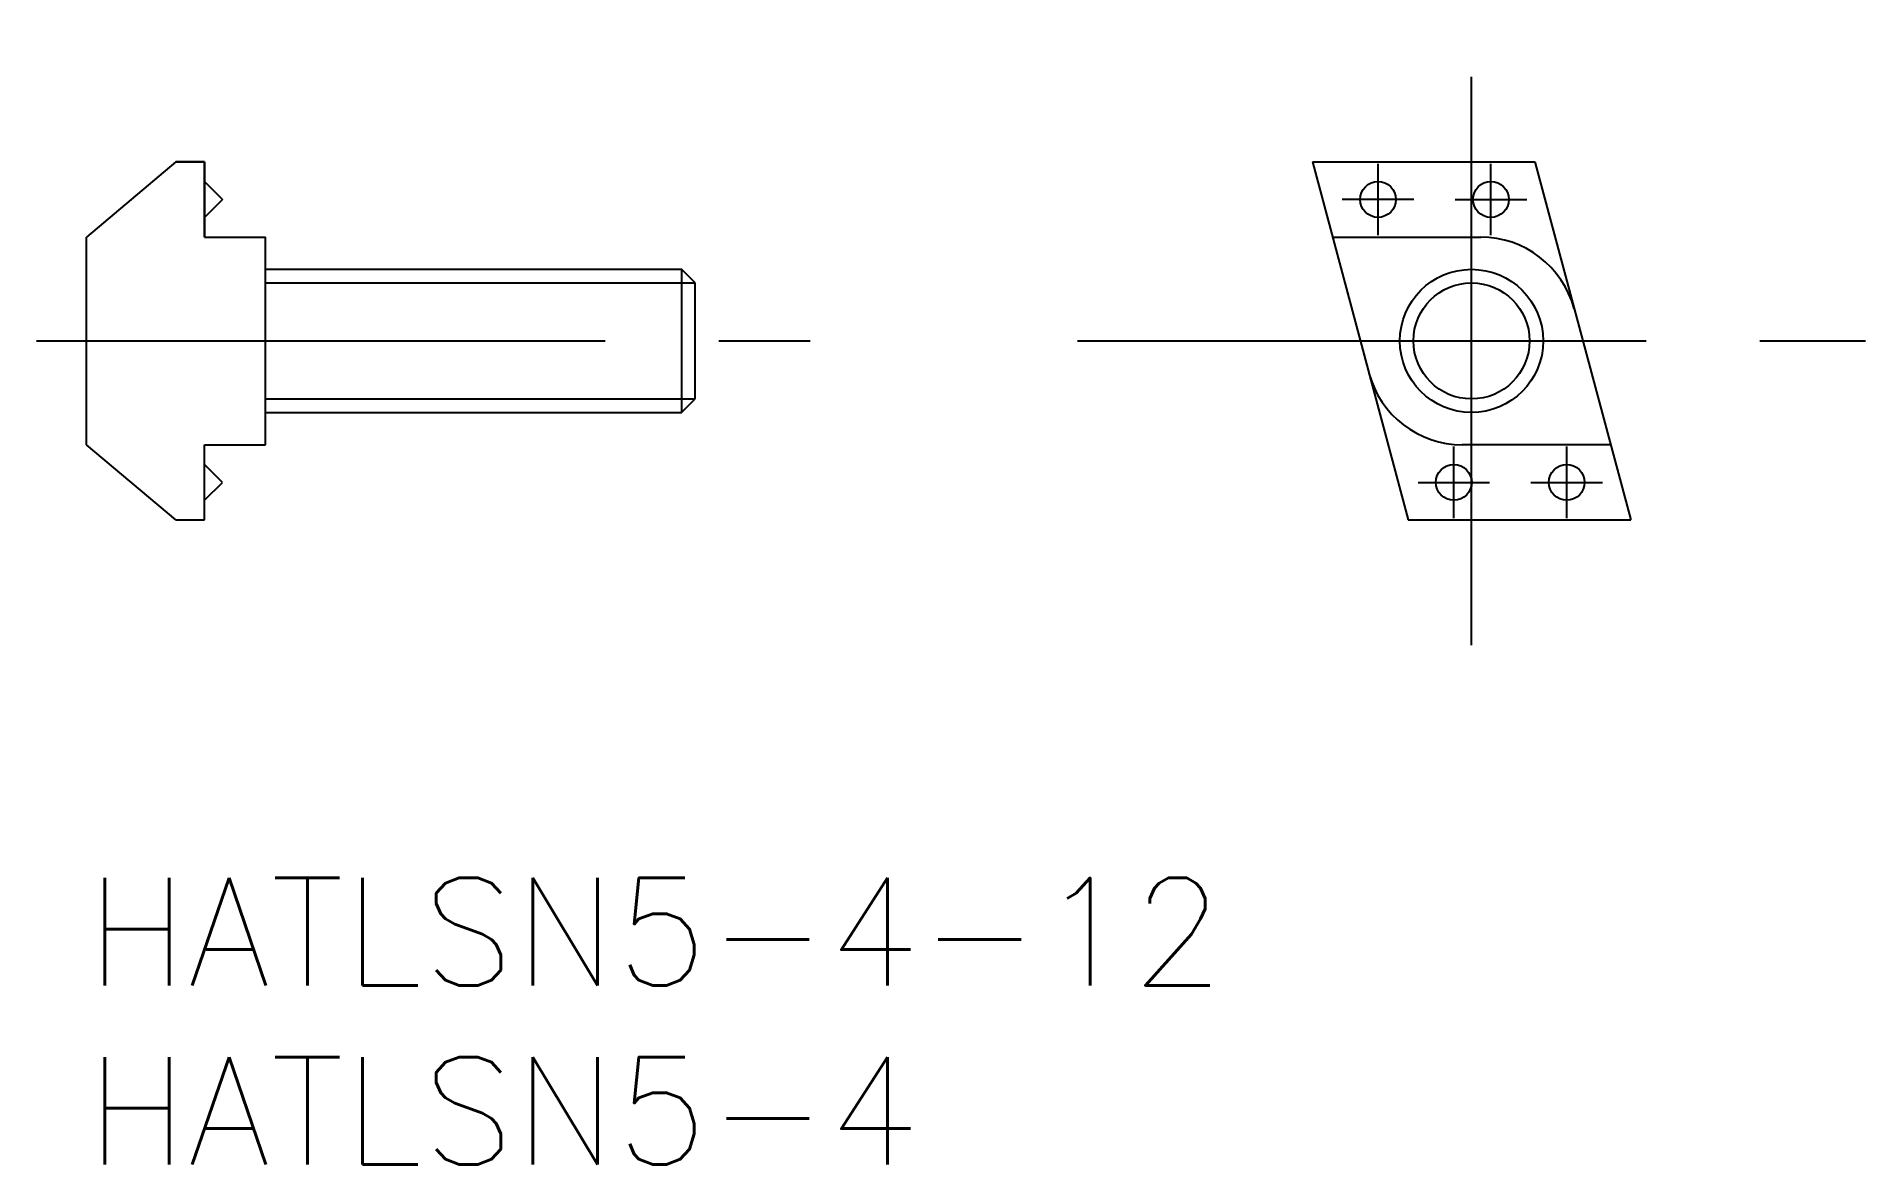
# Model space of a CAD drawing. Extents: x -1.4 to 49.7, y -8 to 23.5.
import ezdxf

# ---------------------------------------------------------------- set-up
doc = ezdxf.new("R2010")
doc.units = 0
doc.header["$LTSCALE"] = 0.5
doc.linetypes.add('CENTER', pattern=[50.8, 31.75, -6.35, 6.35, -6.35])
for name, color, linetype in [('MSM_CENTER', 1, 'CENTER'), ('MSM_CONTINUOUS', 7, 'CONTINUOUS'), ('MSM_NARROW', 5, 'CONTINUOUS'), ('MSM_PART_NUMBER', 7, 'CONTINUOUS')]:
    doc.layers.add(name, color=color, linetype=linetype)
doc.styles.get("Standard").update_dxf_attribs({"font": 'txt.shx', "height": 3, "bigfont": 'bigfont.shx'})

# ---------------------------------------------------------------- blocks, each defined once
blk = doc.blocks.new('*U2')
at = {"layer": 'MSM_PART_NUMBER'}
blk.add_text('HATLSN5-4-12', height=3, dxfattribs=at).set_placement((0, -3))
blk = doc.blocks.new('*U3')
at = {"layer": 'MSM_PART_NUMBER'}
blk.add_text('HATLSN5-4', height=3, dxfattribs=at).set_placement((0, -8))

msp = doc.modelspace()

# ---------------------------------------------------------------- linework, layer by layer
at = {"layer": 'MSM_CENTER'}
for p, q in [((38.68, 6.5), (38.68, 23.5)), ((36.069, 17.95), (36.069, 19.95)), ((39.221, 17.95), (39.221, 19.95)), ((37.069, 18.95), (35.069, 18.95)), ((38.221, 18.95), (40.221, 18.95)), ((-1.391, 15), (20.209, 15)), ((27.68, 15), (49.68, 15)), ((38.186, 10.05), (38.186, 12.05)), ((41.338, 10.05), (41.338, 12.05)), ((37.186, 11.05), (39.186, 11.05)), ((40.338, 11.05), (42.338, 11.05))]:
    msp.add_line(p, q, dxfattribs=at)
at = {"layer": 'MSM_CONTINUOUS'}
for p, q in [((2.5, 20), (0, 17.9)), ((3.3, 20), (2.5, 20)), ((2.5, 20), (3.3, 20)), ((3.3, 17.9), (3.3, 20)), ((3.3, 20), (3.3, 17.9)), ((34.235, 20), (40.446, 20)), ((34.235, 20), (36.914, 10)), ((40.446, 20), (43.126, 10)), ((3.3, 19.45), (3.8, 18.95)), ((3.8, 18.95), (3.3, 18.45)), ((0, 12.1), (0, 17.9)), ((3.3, 17.9), (5, 17.9)), ((5, 12.1), (5, 17.9)), ((34.797, 17.9), (38.937, 17.9)), ((5, 17), (16.621, 17)), ((17, 16.621), (16.621, 17)), ((16.621, 17), (16.621, 13)), ((17, 13.379), (17, 16.621)), ((16.621, 13), (17, 13.379)), ((5, 13), (16.621, 13)), ((2.5, 10), (0, 12.1)), ((3.3, 10), (3.3, 12.1)), ((3.3, 12.1), (5, 12.1)), ((42.563, 12.1), (38.423, 12.1)), ((3.8, 11.05), (3.3, 11.55)), ((3.3, 10.55), (3.8, 11.05)), ((2.5, 10), (3.3, 10)), ((36.914, 10), (43.126, 10))]:
    msp.add_line(p, q, dxfattribs=at)
for centre, radius in [((36.069, 18.95), 0.5), ((39.221, 18.95), 0.5), ((38.68, 15), 2), ((38.186, 11.05), 0.5), ((41.338, 11.05), 0.5)]:
    msp.add_circle(centre, radius, dxfattribs=at)
for centre, start, end in [((38.937, 15.2), 15, 90), ((38.423, 14.8), 195, 270)]:
    msp.add_arc(centre, 2.7, start, end, dxfattribs=at)
at = {"layer": 'MSM_NARROW'}
for p, q in [((5, 16.621), (17, 16.621)), ((5, 13.379), (17, 13.379))]:
    msp.add_line(p, q, dxfattribs=at)
msp.add_circle((38.68, 15), 1.621, dxfattribs=at)

# ---------------------------------------------------------------- block references
at = {"layer": 'MSM_CONTINUOUS'}
for name in ['*U2', '*U3']:
    msp.add_blockref(name, (0, 0), dxfattribs=at)

doc.saveas('drawing.dxf')
